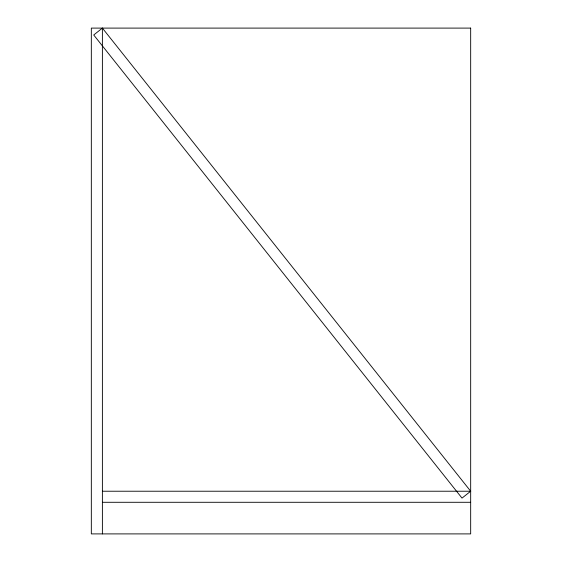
<?xml version="1.0" encoding="UTF-8"?>
<svg xmlns="http://www.w3.org/2000/svg" width="562" height="562" viewBox="0 0 562 562"><rect width="100%" height="100%" fill="white"/><g stroke="black" fill="none" stroke-linecap="round" stroke-linejoin="round"><path stroke-width="0.84" d="M102.389 28.1L93.728 34.984L462.013 498.108L470.675 491.223L102.389 28.1L102.389 533.9M102.389 491.223L470.675 491.223M102.389 502.288L470.675 502.288M470.675 28.1L91.325 28.1L91.325 533.9L470.675 533.9L470.675 28.1"/></g></svg>
